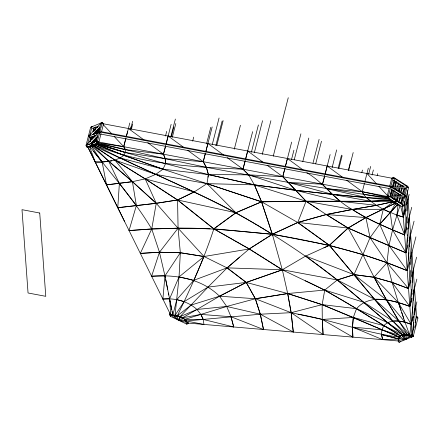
<?xml version="1.0" encoding="UTF-8"?>
<svg xmlns="http://www.w3.org/2000/svg" width="440" height="440" viewBox="0 0 440 440"><rect width="100%" height="100%" fill="white"/><g stroke="black" fill="none" stroke-linecap="round" stroke-linejoin="round"><path stroke-width="0.66" d="M178.931 319.05L178.899 320.304L184.553 320.628L184.789 320.034M184.553 320.628L184.597 318.747L182.083 318.604M175.929 316.124L175.038 315.282L179.042 276.914L180.34 252.725L178.073 228.168L177.573 199.953L145.184 178.882L114.945 160.089L93.209 145.64L114.945 160.094L145.178 178.91L177.562 199.997L213.829 228.894L249.211 248.974L282.326 269.775L337.304 279.961L374.374 299.189L398.816 321.035L409.679 335.104L411.966 335.803L412.302 334.499M390.94 200.063L332.222 194.354L295.405 190.256L254.419 184.861L206.982 183.639L194.211 191.934L177.562 199.997L156.233 203.313L117.766 207.713L119.378 183.441L108.746 161.392L93.055 145.673M175.038 315.282L184.156 301.62L207.977 287.117L246.263 282.414L287.705 293.541L322.135 304.634L353.287 317.444L352.5 327.085L352.864 337.117L322.295 319.429L291.137 312.68L255.349 298.733L219.516 296.202L191.191 305.058L177.37 315.716L170.803 315.117L87.588 146.564M398.327 339.014L382.646 339.652L381.497 334.593L381.887 329.846L383.79 325.672C391.006 318.192 402.584 321.019 411.142 324.319L409.679 335.104L408.667 335.935M413.672 322.608L411.966 335.803L407.506 334.692L392.805 321.03L364.007 302.352L324.748 290.065L287.705 293.541L255.343 298.76L226.705 306.46L196.961 309.474C187.809 301.175 175.016 297.886 162.871 299.062L164.972 275.891L180.34 252.725L204.017 256.514L227.084 267.905L246.252 282.452L255.349 298.733L260.304 314.193L263.511 329.511L230.995 316.745L200.888 314.397L182.518 317.79L177.37 315.716C191.048 287.425 204.122 258.759 213.846 228.833L235.857 212.735L261.547 201.773L306.086 201.229L393.19 201.575M306.867 172.739C323.972 182.683 334.774 200.112 352.319 209.495C368.638 220.149 386.76 227.441 404.652 234.955L406.329 216.92M406.89 210.909L408.018 198.88L406.461 204.947L409.145 194.48M267.108 165.242L282.761 176.704L306.086 201.229L326.255 214.561L348.073 228.074L405.955 252.824L407.347 237.798M407.517 235.994L407.627 234.79M408.188 228.778L409.316 216.755M117.777 207.713L156.244 203.286L177.573 199.953L213.846 228.833L272.332 234.24L329.373 245.306L362.94 254.601L386.991 262.73L407.236 270.699L408.925 252.665M409.486 246.653L410.614 234.63M409.42 262.207L407.253 270.699C364.166 252.406 318.324 242.083 272.316 234.306C240.95 231.457 209.632 227.623 178.073 228.168L159.478 252.23L151.602 276.227C175.687 274.318 201.669 278.641 219.516 296.202L246.263 282.414L282.326 269.775L305.663 256.041L353.975 274.626L374.011 277.261L392.084 282.375L408.535 288.569L410.223 270.534M410.784 264.523L411.911 252.5M411.411 289.608L409.833 306.444C393.058 300.394 370.365 293.046 356.51 308.671L353.287 317.466L352.5 327.096L352.864 337.117M412.082 282.398L413.209 270.375M172.128 311.487L172.849 315.106L176.77 299.624L193.87 280.269L227.095 267.856L249.211 248.974L272.332 234.24L297.764 222.464L329.373 245.306L392.81 321.041L398.816 321.041L405.004 322.19L411.131 324.313L412.764 306.884M413.38 300.267L414.507 288.244L412.951 294.311L416.856 279.092M410.564 280.687L408.551 288.574L392.09 282.392L386.991 262.73L388.966 245.471L392.584 229.873L396.913 215.166L398.084 204.407M394.07 199.067L394.218 197.802M394.521 195.283L395.049 190.867M395.197 189.607L395.346 188.347M395.571 186.456L396.022 182.672L393.855 180.274L394.504 181.231L393.712 186.269M378.901 186.362L388.459 196.647L97.543 141.763L96.85 143.484L125.389 152.493L165.506 163.719L208.401 174.603L254.408 184.905L306.086 201.229L352.325 209.473L383.284 209.281L396.913 215.166L403.343 217.08L405.372 209.193L403.343 217.08L396.918 215.166L399.812 206.272M405.048 203.885L403.343 217.08L400.73 206.547M405.9 197.291L406.07 195.971M414.695 314.694L415.806 306.119L414.249 312.186L416.895 301.873M89.859 141.631L90.596 136.807M390.945 200.156L370.607 201.223L306.081 201.273L261.536 201.834L206.971 183.684L208.412 174.57L206.399 167.36L203.242 161.706L187.583 150.238M392.233 195.718L393.118 190.047M207.994 177.199L208.401 174.603L206.399 167.376L203.242 161.7L205.42 153.208L203.242 161.706L165.198 158.691L125.395 152.488L96.465 144.342M91.933 139.689L92.406 136.736M93.264 131.417L93.836 127.875L97.191 127.606L97.493 126.418M94.743 142.505L95.309 139.067M96.25 133.337L96.624 131.043M93.038 142.94L93.231 141.779M93.907 137.698L94.199 135.954M94.49 134.206L94.683 133.045M95.167 130.13L95.552 127.804L97.191 127.606M204.012 256.559L180.329 252.753L159.478 252.23L140.316 253.391L151.739 228.965L156.244 203.286L145.184 178.882L132.413 181.66L106.502 184.877L102.135 162.047L91.603 146.509M298.062 314.182C332.266 320.172 365.041 332.844 399.52 337.178L322.13 304.661L324.748 290.065L337.304 279.961L353.975 274.626L374.011 277.288L392.09 282.392M390.687 195.036L391.754 189.321M306.086 201.229L297.764 222.464L326.266 214.511L348.084 228.036L370.046 237.655L379.72 224.279L383.284 209.281L393.333 201.905M92.912 131.467L93.836 127.87L95.552 127.804L94.941 130.174L95.832 126.715M96.283 131.137L95.678 133.496L96.283 131.137M97.378 133.067L98.434 128.959L97.383 133.067M102.218 123.569L102.482 122.529M129.795 123.024L126.363 136.389L127.611 131.538M130.526 129.085L131.203 126.467M130.631 129.151L132.655 121.259M131.379 129.184L132.677 124.118M165.517 136.01L166.7 131.395M171.138 124.361L166.128 143.891L168.152 136.01L183.805 147.472M170.863 136.626L175.379 119.047M171.292 136.912L173.833 127.006M172.293 137.286L175.819 123.563M192.676 141.13L193.699 137.143M206.553 143.853L210.799 127.32M212.168 126.929L205.887 151.393L207.911 143.506L223.564 154.974M212.273 144.48L219.071 118.019M215.864 145.524L222.162 121M216.827 145.282L223.152 120.654M234.306 149.138L240.438 125.263M252.637 131.675L245.647 158.895L247.676 151.008L263.329 162.47M251.394 152.235L258.401 124.938M254.43 152.367L262.559 120.692M262.218 154.489L270.892 120.709M273.268 156.134L288.266 97.713M291.649 142.098L285.411 166.392L287.436 158.51L303.089 169.972M291.527 159.489L293.909 150.211M294.245 159.786L300.905 133.837M302.726 161.755L308.809 138.067M312.994 163.147L319.11 139.326M315.678 163.878L321.486 141.251M330.132 154.572L325.171 173.894L327.201 166.012L342.848 177.474M332.123 167.574L336.655 149.919M338.135 168.289L341.512 155.133M338.927 168.223L342.15 155.666M348.348 170.253L350.554 161.667M348.596 170.451L353.194 152.543M361.763 172.722L362.445 170.071M364.469 183.216L362.285 191.708L363.484 194.321L389.351 198.737M364.931 181.396L368.335 168.135M368.682 174.091L370.645 166.43M372.059 175.054L373.368 169.972M377.19 175.571L377.68 173.663M388.509 197.28L387.107 196.389L389.274 187.935M389.604 186.637L391.776 178.189L393.085 177.804L394.493 178.701L392.326 187.149M387.107 196.389L388.416 196.004L393.085 177.804M393.129 178.448L393.399 177.413M389.989 196.251L392.156 187.798M390.891 195.322L392.243 190.042M393.146 186.516L394.504 181.231M392.739 195.47L394.081 190.234M395.125 186.159L396.319 181.511M394.372 199.26L394.664 198.099M395.263 195.778L396.154 192.291M396.605 190.548L397.05 188.81M397.65 186.483L398.536 183.013M397.82 195.828L398.42 193.49L397.826 195.828M398.602 202.103L399.658 197.972M400.268 195.613L400.57 194.436M401.027 192.665L402.083 188.535M400.609 203.594L402.138 197.621M403.062 194.035L404.437 188.661M401.489 204.039L403.156 197.538M403.827 194.937L405.493 188.441M402.468 204.952L407.138 186.758M402.562 206.234L403.876 205.849L408.546 187.649L407.605 187.055M394.207 203.753L365.904 217.591L326.266 214.511L352.325 209.473C368.638 220.127 386.755 227.431 404.641 234.955L406.665 227.068M407.759 222.816L411.741 207.301M370.046 237.655L405.939 252.824L407.963 244.937M409.057 240.691L414.068 221.183M410.355 258.566L415.921 236.874M411.653 276.436L416.598 257.169M411.142 324.319L413.16 316.432L411.131 324.313L398.376 302.572L392.084 282.375L409.833 306.444L411.862 298.557L409.833 306.444C398.464 302.236 386.611 298.865 374.374 299.216L329.362 245.361L297.748 222.525L261.547 201.773L206.982 183.639L155.666 174.361L114.945 160.089L108.746 161.392L102.135 162.047L95.227 162.041L89.441 146.448M415.096 322.812L416.592 316.965L418 317.856L413.331 336.061L412.022 336.441L410.614 335.544L411.928 335.165L414.095 326.716M412.638 333.201L412.968 331.903M413.468 329.951L413.837 328.52M416.851 316.784L416.642 317.603L407.424 190.674M87.252 145.327L91.922 127.133L90.613 127.512L85.938 145.712L86.873 146.305M102.168 122.925L100.859 123.31L96.184 141.504L97.499 141.125L102.168 122.925L103.576 123.822L101.574 131.621M96.651 141.806L97.587 142.401L97.922 141.103M97.587 142.401L98.901 142.021L101.074 133.567M170.847 315.755L169.444 314.859L169.945 312.911M210.254 228.822L178.057 228.206L151.729 228.982L129.041 230.549L136.373 205.507L132.413 181.66L114.945 160.089L120.137 157.982L123.783 155.364L125.395 152.488L125.373 149.611L123.717 146.702L114.158 136.422M393.503 198.946L395.951 199.958L395.032 202.279L389.527 200.007L389.714 199.408M95.568 141.147L96.767 137.5M98.571 132.028L99.572 128.986M179.196 319.121L178.805 320.304L185.928 322.229L186.511 320.452L183.92 319.754M398.822 202.169L400.62 197.637M402.199 193.672L404.223 188.568M400.757 203.632L403.051 197.835M396.913 200.613L398.024 197.835M398.91 195.619L399.355 194.507M400.246 192.286L401.797 188.397M394.669 199.419L395.12 198.33M396.468 195.08L397.37 192.907M398.046 191.279L399.168 188.568M400.07 186.401L400.521 185.312L396.022 182.672M405.064 339.537L400.191 336.892L400.428 336.331M362.94 254.639L370.046 237.628L365.904 217.569L395.417 203.143M389.527 200.007L390.011 198.858M352.319 209.495L376.541 205.348L393.157 201.718L376.536 205.337L352.325 209.473L326.255 214.561L297.748 222.525L272.316 234.306L249.211 248.974L204.017 256.514L179.042 276.914L169.598 298.81L170.803 315.117M179.284 318.005L180.081 316.157M179.57 317.84L180.103 316.608L207.972 287.144M178.799 320.133L179.861 317.669L181.434 317.009L180.901 318.241M94.941 145.09C141.02 169.482 189.882 188.106 235.857 212.735C271.178 232.793 305.564 254.579 337.298 280.005L353.969 274.665L362.94 254.601L348.084 228.036L297.764 222.464M206.982 183.639L235.857 212.735L177.573 199.953L194.222 191.884L145.184 178.882L155.661 174.389L163.009 169.18L165.512 163.702L165.198 158.691L163.477 154.198L147.823 142.736M405.383 335.885L406.181 334.279L407.226 335.852L405.356 339.592L404.663 338.547M406.72 335.676L407.253 334.604M406.967 335.759L407.5 334.692C390.995 308.968 375.942 282.271 362.94 254.601M400.191 336.892L401.104 335.252L402.732 336.132M407.236 270.699L388.966 245.471L379.72 224.279L390.22 212.559L395.747 203.297M172.161 315.375L170.753 314.479L170.104 315.513L170.489 316.327L186.967 324.236L187.974 322.619L185.62 321.492M170.489 316.327L171.496 314.716L173.261 315.562M178.728 320.282L179.399 319.209M98.522 132.407L99.836 132.022L390.753 186.906L391.111 186.329M89.997 145.717L90.64 146.845L92.076 145.118L91.113 143.423L92.763 142.615L91.058 143.605M392.618 178.222L393.443 177.232L407.495 186.181L408.111 187.127L391.727 187.275L390.61 186.175M390.396 196.46L402.826 204.38L403.442 205.321L402.204 206.806L388.152 197.857L389.389 196.372L405.779 196.224L405.163 195.283L393.921 188.122M400.021 206.024L395.208 202.356L396.418 200.849L395.802 199.903M92.285 145.195L94.232 146.124L95.062 145.145M398.816 321.035L386.447 299.822L374.011 277.261L386.991 262.73L370.046 237.628M379.72 224.279L397.766 204.287L390.22 212.559L392.584 229.873L405.939 252.824M399.933 336.716C401.671 334.444 404.899 334.439 407.5 334.692L405.224 334.554L387.574 322.608L337.304 279.961L305.663 256.041M89.788 137.737L88.55 136.268L101.129 122.964L102.531 122.353L103.043 123.563M93.676 131.566L94.606 130.581M92.582 134.783L100.04 126.896M93.517 134.513L100.04 127.617M99.308 133.27L98.791 132.061L86.213 145.365L86.983 147.18L98.632 142.362L97.229 142.972L96.459 141.163L86.213 145.365L87.45 146.834L88.385 146.57L86.983 147.18M90.244 143.88L97.702 135.993M97.24 137.209L91.179 143.611L92.752 142.637L91.333 143.264L92.109 145.079L98.302 143.341L96.421 143.787M395.208 202.356L396.583 200.97L395.769 199.881L400.048 203.143M207.977 287.117L227.084 267.905L239.729 257.087M175.967 316.239L173.718 314.804L172.496 316.3L178.69 320.26L174.658 316.437L176.105 315.111L177.441 316.377M396.638 200.767L395.752 199.848L396.737 201.124L395.225 202.389L397.887 205.139L398.893 204.298M406.945 335.83L408.463 334.582L409.398 336.298L405.356 339.631L404.729 338.486M407.875 338.129L405.356 339.631L404.811 338.443M408.887 337.293L409.899 336.463M187.974 322.619L186.456 323.829L186.588 323.422L186.967 324.236M92.587 142.654L91.922 143.176L92.252 145.073L96.684 144.694L97.35 144.172L97.13 142.906M405.163 339.482L402.281 335.902L403.843 334.702L404.668 335.726M213.829 228.894L235.846 212.801L261.536 201.834L254.408 184.905L248.655 174.862L243.001 169.197L227.348 157.74M89.865 137.715L90.954 136.983M179.762 319.462L178.662 320.166L176.996 316.817L178.646 315.755L179.757 317.988M396.292 201.707L395.186 202.411L395.725 204.127L396.831 203.423M91.647 145.524L92.351 146.559L94.012 145.53M89.084 144.645L92.752 142.637M92.021 145.393L88.886 147.07L92.087 145.09L91.218 143.325M406.005 339.119L405.158 339.625L399.042 338.366L399.157 336.495L400.378 336.749M406.439 338.938L405.323 339.537L404.905 335.654L406.577 334.752M178.464 319.006L178.965 320.221L183.343 318.461L182.182 318.885M90.64 146.845L92.285 146.036M92.158 145.068L91.547 143.204L94.556 142.219M407.226 335.852L408.832 335.104M405.13 339.218L406.461 339.108L405.356 339.592L406.731 339.036M400.158 338.157L398.161 338.322L398.613 340.208L405.268 339.658L406.461 339.108M305.652 256.102L329.373 245.306L348.084 228.036L365.904 217.569L348.073 228.074L329.362 245.361L323.889 247.841M392.579 201.042L393.333 202.862L394.966 202.131M409.398 336.298L410.405 335.852M92.285 126.555L90.882 127.171L102.531 122.353M399.482 339.944L398.216 340.472L398.998 342.287L400.395 341.671M412.286 334.587L413.061 336.402L411.659 337.018L410.883 335.203L409.063 334.527M180.103 316.608L196.961 309.474L219.511 296.23L246.252 282.452L282.315 269.83L324.748 290.065L356.51 308.671L397.37 333.768M408.986 335.995L412.605 334.565M408.799 337.117L410.069 336.589M398.998 342.287L413.061 336.402L411.846 335.951M92.263 128.733L98.291 126.264M92.356 134.668L98.984 131.945M88.55 136.268L98.791 132.061M89.925 137.836L96.553 135.113M87.609 144.755L88.748 144.287M90.453 143.589L96.718 141.014M96.404 142.23L97.543 141.763M409.514 336.364L411.34 337.04L413.061 336.402M179.372 317.972L181.693 317.125L182.441 318.945M187 322.514L184.696 319.391L226.699 306.477L260.304 314.193L293.293 332.046L291.143 312.659L287.705 293.541L282.326 269.775L227.095 267.856L246.263 282.414L255.343 298.76L260.298 314.209L263.505 329.511M169.444 314.859L170.753 314.479M187.325 323.659L188.639 323.279L187.231 322.382M102.064 122.694L101.129 122.964L101.959 123.943M393.333 202.862L395.049 202.395M183.607 318.593L182.518 317.79L196.961 309.485L200.888 314.397L203.225 319.44L203.935 324.44L186.164 320.991L260.298 314.209L291.137 312.68L322.135 304.634L356.51 308.671L387.574 322.608L402.754 334.857L403.986 336.391M91.547 143.204L94.05 142.615M111.843 160.743L102.135 162.047L95.227 162.036M255.349 298.733L287.705 293.541L322.13 304.661M106.497 184.872L132.401 181.676L156.233 203.313L178.057 228.206L204.017 256.514L193.87 280.269L179.036 276.93M96.085 144.281L97.35 144.172M129.052 230.555L151.739 228.965L178.073 228.168M337.298 280.005L387.574 322.608L402.749 334.857L383.79 325.666L353.287 317.444L322.295 319.429L323.076 334.582L291.143 312.659L287.694 293.574M140.327 253.391L159.478 252.23L180.329 252.753M120.137 157.977L163.009 169.18L208.412 174.57L254.419 184.861L295.4 190.289L332.222 194.354L370.607 201.223L388.553 200.282M162.877 299.062L169.598 298.81L171.765 309.678M151.597 276.227L164.962 275.897L165.352 277.805M391.974 186.164L404.261 186.054M393.718 188.887L406.01 188.777M390.319 195.256L402.611 195.146M388.152 197.857L387.536 196.911L388.9 196.9M392.068 197.978L404.355 197.868M184.696 319.391L203.225 319.44L233.723 326.975L230.995 316.745L226.705 306.46L219.516 296.202M208.412 174.57L248.655 174.845L282.761 176.704L306.081 201.273L318.692 209.578M94.913 144.991C141.625 164.764 193.006 166.925 243.001 169.208L248.655 174.845L295.405 190.256L340.362 201.355L376.536 205.337L383.29 209.286L390.22 212.559M389.301 198.809L366.3 197.511L332.222 194.337L288.437 182.407L206.399 167.36M187.281 323.02L398.635 341.011M93.599 142.725L92.461 142.626L92.609 143.237M92.378 145.107L95.81 145.409L95.656 144.793M125.395 152.488L96.85 143.489L125.378 149.611L163.477 154.204L165.198 158.691L165.506 163.719M346.632 180.24L362.285 191.708L363.49 194.321L388.333 197.588M363.484 194.321L288.437 182.424L322.526 184.206L332.222 194.337L340.362 201.355M102.839 123.684L392.507 178.327M100.865 131.577L390.434 186.203M100.243 134.002L389.136 188.502M206.399 167.376L165.198 158.691L125.378 149.611L97.427 142.687L123.717 146.702L125.378 149.611M388.306 197.527L362.285 191.708L326.689 188.722L366.295 197.505L370.607 201.223L376.541 205.348M394.724 199.612L396.039 199.941M390.995 201.3L394.939 202.296M381.497 334.593L398.398 338.844L381.502 334.598L382.652 339.652L352.5 327.085L381.887 329.846L400.763 335.791C368.935 317.389 338.844 295.752 305.157 280.748M176.764 299.629L184.151 301.631M96.47 144.419L123.783 155.364L163.004 169.202L206.971 183.684M163.009 169.18L123.783 155.364L98.951 145.415M399.52 337.178L353.287 317.444M93.264 145.552C153.307 174.356 215.848 198.583 272.316 234.306L261.536 201.834M392.882 198.363L395.857 199.931L396.171 200.712L395.12 202.301L388.581 198.853L388.267 198.072M213.846 228.833L249.227 248.914L282.315 269.83L272.332 234.24L261.547 201.773L254.419 184.861M393.382 180.015L403.502 186.461M391.727 187.275L405.779 196.224L405.031 195.492M390.753 186.906L391.688 187.501M404.806 195.855L406.208 196.752L415.668 326.959M391.611 189.475L401.165 195.558M403.442 205.321L389.389 196.372L388.652 198.011L387.536 196.911M388.416 196.004L389.824 196.9M402.936 205.255L403.876 205.849M99.836 132.022L100.771 132.621M411.928 335.165L413.331 336.061M97.499 141.125L98.901 142.021M397.947 340.813L398.888 341.413M248.248 248.204L249.227 248.914M128.387 128.502L144.045 139.97M353.975 274.626L386.447 299.822L404.998 322.185L409.684 335.104M110.561 162.954L132.401 181.676M370.607 201.229L366.3 197.511L363.49 194.321M91.872 146.388L132.413 181.66L156.244 203.286M406.995 186.027L408.111 187.127L394.059 178.173L393.443 177.232M374.011 277.261L398.376 302.572L399.042 304.541M366.955 173.509L376.514 183.794M103.01 124.427L111.771 133.848M374.374 299.189L392.805 321.03L405.224 334.554L405.356 335.847M386.991 262.73L408.535 288.569M93.583 145.332L94.232 146.124M402.908 336.55L401.671 335.016L402.281 335.902M93.522 151.245C113.586 176.66 134.992 201.152 151.729 228.982M404.905 335.654L403.865 334.351L404.212 337.59M404.63 338.668L405.323 339.537M89.579 146.295L102.135 162.047M176.396 316.058L176.996 316.817M396.902 203.863L397.887 205.139M119.372 183.453L136.367 205.519M178.778 316.201L179.861 317.669M405.163 195.283L406.208 196.752M173.971 315.458L174.658 316.437M395.791 199.821L396.49 200.844M394.675 202.593L395.725 204.127M91.41 144.122L92.12 145.156L92.351 146.559M177.37 315.716L177.931 316.833M88.176 147.752L124.707 221.766M200.888 314.402L203.225 319.445M416.955 316.388L417.731 318.202M395.929 199.843L396.435 201.058M396.913 215.166L404.641 234.955M272.332 234.24L272.696 235.306M398.376 302.572L404.998 322.185L404.338 320.232M399.707 306.499L401.027 310.425M401.693 312.384L403.678 318.269M151.739 228.965L159.467 252.241L164.962 275.897M96.553 142.021L97.163 143.886M230.995 316.75L233.723 326.975M410.883 335.203L411.34 337.04M404.965 338.399L405.268 339.658M164.972 275.891L172.849 315.106M165.737 279.719L167.668 289.262M168.438 293.084L168.823 294.993M96.459 143.429L96.684 144.694M291.137 312.68L293.293 332.046M405.603 334.098L405.746 335.395M407.138 228.019L407.236 229.389M404.789 201.135L413.996 327.916M402.512 205.596L411.966 335.803M407.539 192.319L407.66 193.958M323.081 334.582L322.295 319.445L322.135 304.634M91.526 136.862L90.299 141.653L91.526 136.857M93.418 136.109L92.807 138.479L93.418 136.103M93.863 140.558L93.258 142.912L93.863 140.558M95.222 135.262L94.919 136.439L95.227 135.256M96.173 137.758L95.271 141.279L96.179 137.758M125.895 138.21L123.717 146.702L125.895 138.21M165.66 145.712L163.477 154.204L165.66 145.712M245.179 160.71L243.001 169.208L245.185 160.71M284.944 168.212L282.761 176.704L284.944 168.212M324.704 175.714L322.526 184.206L324.709 175.714M397.37 197.577L396.473 201.08L397.375 197.577M399.619 188.815L398.871 191.736L399.625 188.815M400.521 185.312L400.219 186.483L400.521 185.312L402.688 186.175L400.521 185.312M39.727 213.021L22 209.677L28.05 292.985L45.777 296.324L39.727 213.021"/></g></svg>
